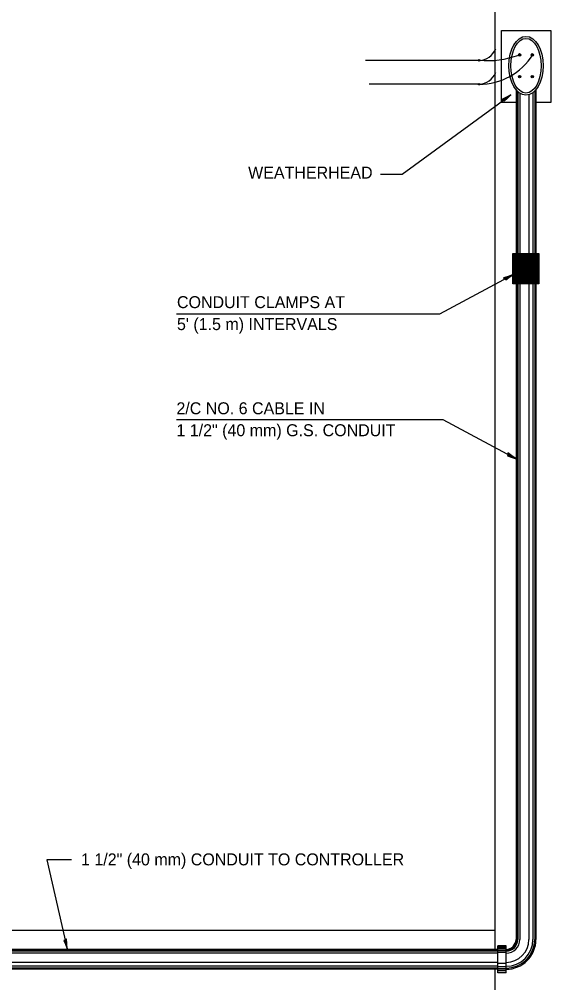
# Model space of a CAD drawing. Extents: x 64947 to 65627, y 69080 to 69520.
# Drawn here: x 65341.8 to 65448.4, y 69226.6 to 69419.8 of the extents above; entities that cross this region are included whole.
import ezdxf

# ---------------------------------------------------------------- set-up
doc = ezdxf.new("R2010")
doc.units = 0
for name, color, linetype in [('Design_EX_Roadway Notes', 7, 'Continuous'), ('Lighting_EX_Above Ground Items', 7, 'Continuous'), ('Lighting_EX_Conduit', 7, 'Continuous'), ('XSC_Exist Ground', 7, 'Continuous')]:
    doc.layers.add(name, color=color, linetype=linetype)

msp = doc.modelspace()

# ---------------------------------------------------------------- linework, layer by layer
at = {"layer": 'Design_EX_Roadway Notes'}
for points in [[(65414.29, 69388.76), (65418.64, 69388.76), (65440.41, 69404.66)], [(65438.91, 69403.6), (65439.12, 69403.42), (65439.67, 69403.97), (65440.41, 69404.66), (65439.46, 69404.15), (65438.61, 69403.73), (65438.91, 69403.6), (65439.08, 69403.5), (65439.86, 69404.27), (65438.78, 69403.74), (65439.06, 69403.65), (65439.44, 69403.97), (65439.01, 69403.75)], [(65373.38, 69360.75), (65426.21, 69360.75), (65440.88, 69368.62)], [(65439.25, 69367.77), (65439.44, 69367.56), (65440.06, 69368.03), (65440.88, 69368.62), (65439.88, 69368.24), (65438.97, 69367.95), (65439.25, 69367.77), (65439.41, 69367.65), (65440.29, 69368.3), (65439.15, 69367.93), (65439.41, 69367.8), (65439.84, 69368.07), (65439.38, 69367.9)], [(65373.38, 69339.55), (65426.78, 69339.55), (65441.52, 69331.64)], [(65439.86, 69332.55), (65439.79, 69332.29), (65440.53, 69332.02), (65441.47, 69331.66), (65440.6, 69332.3), (65439.85, 69332.88), (65439.86, 69332.55), (65439.85, 69332.36), (65440.88, 69331.98), (65439.93, 69332.72), (65439.98, 69332.44), (65440.43, 69332.23), (65440.04, 69332.52)], [(65352.31, 69251.26), (65347.37, 69251.26), (65351.44, 69233.36)], [(65351.06, 69235.16), (65350.81, 69235.04), (65351.1, 69234.31), (65351.44, 69233.36), (65351.35, 69234.43), (65351.3, 69235.38), (65351.06, 69235.16), (65350.9, 69235.04), (65351.29, 69234.02), (65351.23, 69235.22), (65351.04, 69234.99), (65351.19, 69234.52), (65351.15, 69235)]]:
    msp.add_lwpolyline(points, dxfattribs=at)
at = {"layer": 'Lighting_EX_Above Ground Items'}
for p, q in [((65437.32, 69233.28), (65437.32, 69423.08)), ((65437.32, 69218.73), (65437.32, 69229.28))]:
    msp.add_line(p, q, dxfattribs=at)
at = {"layer": 'Lighting_EX_Conduit'}
for p, q in [((65434.08, 69411.6), (65411.27, 69411.6)), ((65434.08, 69406.81), (65412.02, 69406.81)), ((65441.47, 69405.73), (65441.47, 69235.28)), ((65445.47, 69405.73), (65445.47, 69235.28)), ((65441.64, 69405.53), (65441.64, 69235.28)), ((65441.83, 69405.35), (65441.83, 69235.28)), ((65442.22, 69405.03), (65442.22, 69235.28)), ((65444.07, 69404.72), (65444.07, 69235.28)), ((65444.86, 69405.13), (65444.86, 69235.28)), ((65445.23, 69405.46), (65445.23, 69235.28)), ((65437.79, 69228.55), (65437.79, 69233.99)), ((65439.47, 69233.85), (65437.79, 69233.85)), ((65439.47, 69233.62), (65437.79, 69233.62)), ((65439.47, 69233.99), (65437.81, 69233.99)), ((65439.47, 69228.55), (65439.47, 69233.99)), ((65437.81, 69233.28), (65197.79, 69233.28)), ((65437.79, 69233.11), (65197.79, 69233.11)), ((65437.79, 69232.93), (65197.79, 69232.93)), ((65437.81, 69232.53), (65197.79, 69232.53)), ((65439.47, 69233.3), (65437.79, 69233.3)), ((65439.47, 69233.02), (65437.79, 69233.02)), ((65439.47, 69232.63), (65437.81, 69232.63)), ((65437.81, 69230.68), (65197.79, 69230.68)), ((65437.79, 69229.89), (65197.79, 69229.89)), ((65439.47, 69229.77), (65437.79, 69229.77)), ((65439.47, 69230.46), (65437.81, 69230.46)), ((65437.79, 69229.52), (65197.79, 69229.52)), ((65437.81, 69229.28), (65197.79, 69229.28)), ((65439.47, 69229.38), (65437.79, 69229.38)), ((65439.47, 69229.02), (65437.79, 69229.02)), ((65439.47, 69228.65), (65437.79, 69228.65)), ((65439.47, 69228.55), (65437.81, 69228.55))]:
    msp.add_line(p, q, dxfattribs=at)
msp.add_lwpolyline([(65441.47, 69403.12), (65438.53, 69403.12), (65438.53, 69417.57), (65448.43, 69417.57), (65448.43, 69403.12), (65445.47, 69403.12)], dxfattribs=at)
for points in [[(65440.84, 69372.88), (65446.04, 69372.88), (65446.04, 69366.78), (65440.84, 69366.78)], [(65440.93, 69372.79), (65445.96, 69372.79), (65445.96, 69366.87), (65440.93, 69366.87)], [(65441.06, 69372.67), (65445.83, 69372.67), (65445.83, 69366.99), (65441.06, 69366.99)], [(65441.15, 69372.57), (65445.73, 69372.57), (65445.73, 69367.09), (65441.15, 69367.09)], [(65441.26, 69372.46), (65445.62, 69372.46), (65445.62, 69367.2), (65441.26, 69367.2)], [(65441.36, 69372.37), (65445.53, 69372.37), (65445.53, 69367.29), (65441.36, 69367.29)], [(65441.45, 69372.27), (65445.43, 69372.27), (65445.43, 69367.39), (65441.45, 69367.39)], [(65441.55, 69372.17), (65445.33, 69372.17), (65445.33, 69367.49), (65441.55, 69367.49)], [(65441.64, 69372.08), (65445.25, 69372.08), (65445.25, 69367.58), (65441.64, 69367.58)], [(65441.74, 69371.98), (65445.14, 69371.98), (65445.14, 69367.68), (65441.74, 69367.68)], [(65441.85, 69371.87), (65445.04, 69371.87), (65445.04, 69367.78), (65441.85, 69367.78)], [(65441.93, 69371.79), (65444.95, 69371.79), (65444.95, 69367.87), (65441.93, 69367.87)], [(65442.02, 69371.71), (65444.87, 69371.71), (65444.87, 69367.95), (65442.02, 69367.95)], [(65442.1, 69371.62), (65444.78, 69371.62), (65444.78, 69368.04), (65442.1, 69368.04)], [(65442.19, 69371.54), (65444.7, 69371.54), (65444.7, 69368.12), (65442.19, 69368.12)], [(65442.27, 69371.45), (65444.62, 69371.45), (65444.62, 69368.2), (65442.27, 69368.2)], [(65442.35, 69371.37), (65444.53, 69371.37), (65444.53, 69368.29), (65442.35, 69368.29)], [(65442.42, 69371.31), (65444.47, 69371.31), (65444.47, 69368.35), (65442.42, 69368.35)], [(65442.48, 69371.24), (65444.41, 69371.24), (65444.41, 69368.41), (65442.48, 69368.41)], [(65442.54, 69371.18), (65444.34, 69371.18), (65444.34, 69368.48), (65442.54, 69368.48)], [(65442.62, 69371.1), (65444.26, 69371.1), (65444.26, 69368.56), (65442.62, 69368.56)], [(65442.71, 69371.01), (65444.18, 69371.01), (65444.18, 69368.64), (65442.71, 69368.64)], [(65442.79, 69370.93), (65444.09, 69370.93), (65444.09, 69368.73), (65442.79, 69368.73)], [(65442.86, 69370.87), (65444.03, 69370.87), (65444.03, 69368.79), (65442.86, 69368.79)], [(65442.92, 69370.8), (65443.97, 69370.8), (65443.97, 69368.85), (65442.92, 69368.85)], [(65442.98, 69370.74), (65443.9, 69370.74), (65443.9, 69368.92), (65442.98, 69368.92)], [(65443.07, 69370.66), (65443.82, 69370.66), (65443.82, 69369), (65443.07, 69369)], [(65443.15, 69370.57), (65443.74, 69370.57), (65443.74, 69369.08), (65443.15, 69369.08)], [(65443.21, 69370.51), (65443.67, 69370.51), (65443.67, 69369.15), (65443.21, 69369.15)], [(65443.28, 69370.45), (65443.61, 69370.45), (65443.61, 69369.21), (65443.28, 69369.21)], [(65443.34, 69370.38), (65443.55, 69370.38), (65443.55, 69369.27), (65443.34, 69369.27)], [(65443.4, 69370.32), (65443.48, 69370.32), (65443.48, 69369.34), (65443.4, 69369.34)]]:
    msp.add_lwpolyline(points, close=True, dxfattribs=at)
for centre, radius in [((65434.08, 69411.6), 0.151), ((65434.08, 69411.6), 0.104), ((65434.08, 69411.6), 0.0686), ((65434.08, 69411.6), 0.0284), ((65442.2, 69412.7), 0.245), ((65442.2, 69412.7), 0.214), ((65442.2, 69412.7), 0.188), ((65442.2, 69412.7), 0.161), ((65442.2, 69412.7), 0.13), ((65442.2, 69412.7), 0.1), ((65442.2, 69412.7), 0.071), ((65444.74, 69412.7), 0.245), ((65444.74, 69412.7), 0.214), ((65444.74, 69412.7), 0.188), ((65444.74, 69412.7), 0.161), ((65444.74, 69412.7), 0.13), ((65444.74, 69412.7), 0.1), ((65444.74, 69412.7), 0.071), ((65442.2, 69408.33), 0.245), ((65442.2, 69408.33), 0.214), ((65442.2, 69408.33), 0.188), ((65442.2, 69408.33), 0.161), ((65442.2, 69408.33), 0.13), ((65442.2, 69408.33), 0.1), ((65442.2, 69408.33), 0.071), ((65444.74, 69408.33), 0.245), ((65444.74, 69408.33), 0.214), ((65444.74, 69408.33), 0.188), ((65444.74, 69408.33), 0.161), ((65444.74, 69408.33), 0.13), ((65444.74, 69408.33), 0.1), ((65444.74, 69408.33), 0.071), ((65434.08, 69406.81), 0.151), ((65434.08, 69406.81), 0.104), ((65434.08, 69406.81), 0.0686), ((65434.08, 69406.81), 0.0284)]:
    msp.add_circle(centre, radius, dxfattribs=at)
for centre, radius, start, end in [((65433.97, 69415.28), 3.68, 271.7797, 338.3762), ((65434.14, 69419.47), 12.65, 269.7324, 327.8205), ((65435.67, 69430.14), 18.6, 265.1114, 290.0156), ((65433.97, 69410.49), 3.68, 271.7797, 338.3762), ((65439.47, 69235.28), 2, 270, 0), ((65439.47, 69235.28), 6, 270, 0), ((65439.47, 69235.28), 2.17, 270, 0), ((65439.47, 69235.28), 2.36, 270, 0), ((65439.47, 69235.28), 2.75, 270, 0), ((65439.47, 69235.28), 4.6, 270, 0), ((65439.47, 69235.28), 5.39, 270, 0), ((65439.47, 69235.28), 5.76, 270, 0)]:
    msp.add_arc(centre, radius, start, end, dxfattribs=at)
for major_axis, ratio in [((0, -5.89), 0.585332), ((0, -5.48), 0.554945)]:
    msp.add_ellipse((65443.47, 69410.52), major_axis=major_axis, ratio=ratio, dxfattribs=at)
at = {"layer": 'XSC_Exist Ground'}
msp.add_line((65437.32, 69237.05), (65214.56, 69237.05), dxfattribs=at)

# ---------------------------------------------------------------- texts
at = {"layer": 'Design_EX_Roadway Notes'}
for s, p in [('WEATHERHEAD', (65387.74, 69387.88)), ('CONDUIT CLAMPS AT', (65373.47, 69361.9)), ("5' (1.5 m) INTERVALS", (65373.47, 69357.5)), ('2/C NO. 6 CABLE IN', (65373.36, 69340.61)), ('1 1/2" (40 mm) G.S. CONDUIT', (65373.36, 69336.21)), ('1 1/2" (40 mm) CONDUIT TO CONTROLLER', (65354.23, 69250.13))]:
    msp.add_text(s, height=2.4, dxfattribs=at).set_placement(p)

doc.saveas('drawing.dxf')
